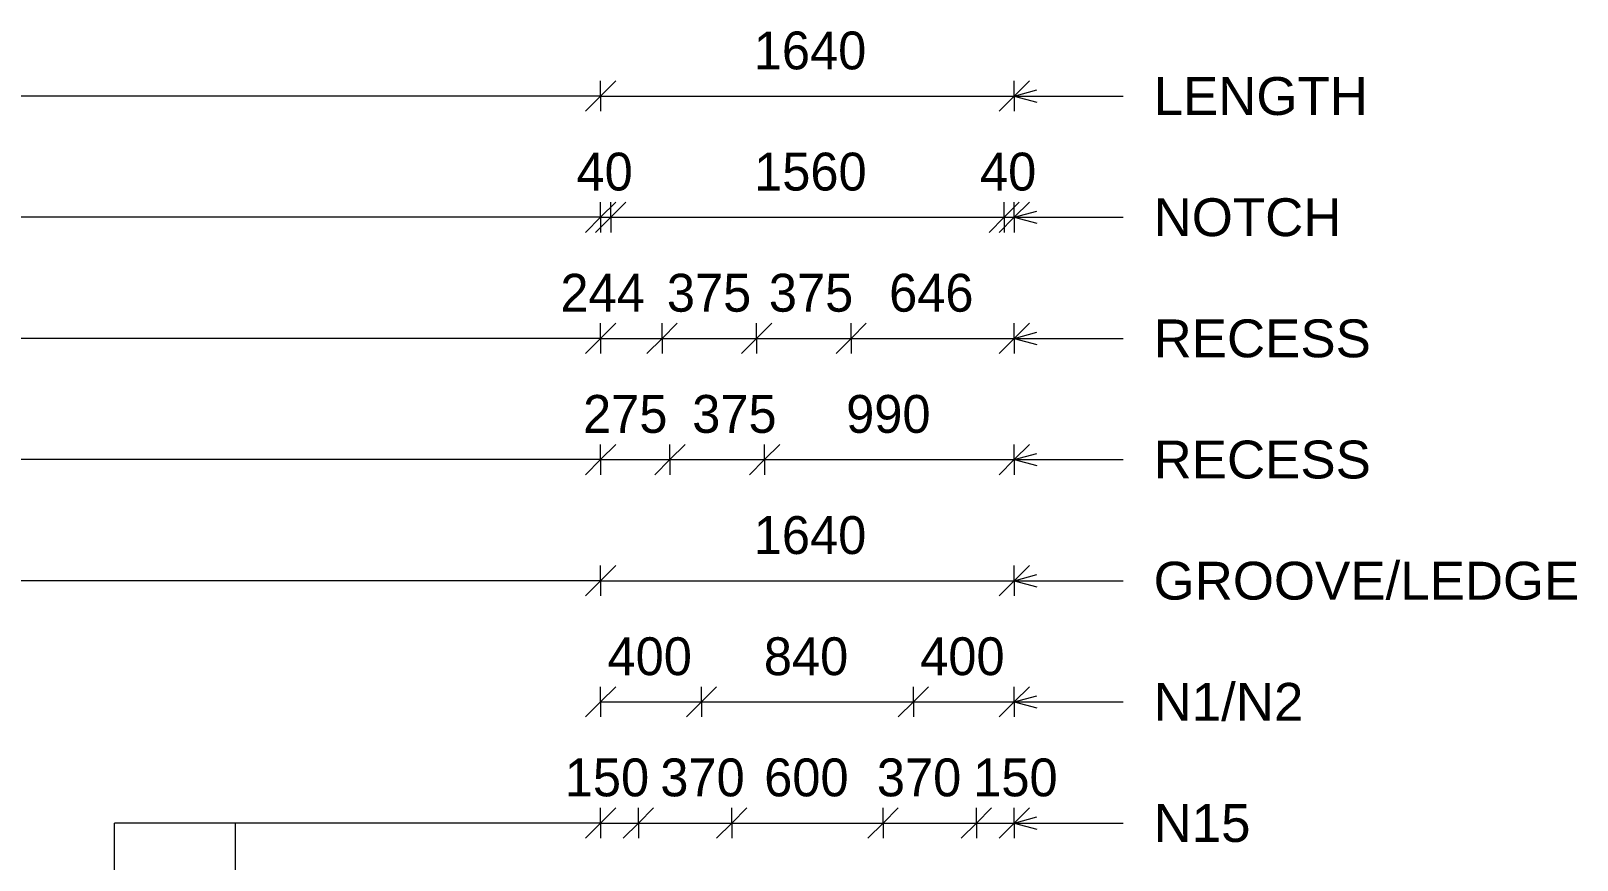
# Model space of a CAD drawing. Header units: millimetres. Extents: x -11071 to 5500, y -2575 to 13230.
# Drawn here: x -7304 to -1174, y 9946 to 13230 of the extents above; entities that cross this region are included whole.
import ezdxf

# ---------------------------------------------------------------- set-up
doc = ezdxf.new("R2010")
doc.units = ezdxf.units.MM
for name, color, linetype, lineweight in [('A-ANNO-DIMS', 211, 'Continuous', 9), ('A-ANNO-DIMS-60', 211, 'Continuous', 9), ('A-DETL-MBND', 5, 'Continuous', 18), ('G-ANNO-TEXT', 231, 'Continuous', 9)]:
    doc.layers.add(name, color=color, linetype=linetype, lineweight=lineweight)
doc.styles.add('Arial_1', font='arial.ttf', dxfattribs={"height": 150})
doc.styles.add('Nirmala UI Semilight', font='NirmalaS.ttf', dxfattribs={"height": 150})
doc.dimstyles.new('Arrow_Filled_-_2_5_NI_UI', dxfattribs={"dimscale": 304.8, "dimtxt": 157.104592, "dimasz": 0.393701, "dimexe": 0.19685, "dimexo": 0.0625, "dimgap": 0.19685, "dimtad": 1, "dimdec": 4, "dimzin": 0, "dimdsep": 46, "dimtxsty": 'Nirmala UI Semilight', "dimblk1": 'OBLIQUE', "dimblk2": 'OBLIQUE', "dimsah": 1, "dimcen": 0.09, "dimazin": 0, "dimtfac": 1, "dimtdec": 4, "dimtix": 1, "dimtmove": 2, "dimatfit": 3, "dimfxl": 0.19685, "dimfxlon": 1, "dimtvp": 1, "dimtolj": 1, "dimtzin": 0, "dimarcsym": 2})
doc.dimstyles.new('Arrow_Filled_-_2_5_NI_UI_1', dxfattribs={"dimscale": 304.8, "dimtxt": 157.104592, "dimasz": 0.393701, "dimexe": 0.19685, "dimexo": 0.0625, "dimgap": 0.19685, "dimtad": 1, "dimdec": 4, "dimzin": 0, "dimdsep": 46, "dimtxsty": 'Nirmala UI Semilight', "dimblk1": 'OBLIQUE', "dimblk2": 'OBLIQUE', "dimsah": 1, "dimcen": 0.09, "dimazin": 0, "dimtfac": 1, "dimtdec": 4, "dimtix": 1, "dimtmove": 0, "dimatfit": 3, "dimfxl": 0.19685, "dimfxlon": 1, "dimtvp": 1, "dimtolj": 1, "dimtzin": 0, "dimarcsym": 2})

# ---------------------------------------------------------------- blocks, each defined once
blk = doc.blocks.new('DIMBLOCK12-Elevation Front')
at = {"layer": 'A-ANNO-DIMS-60'}
for p, q in [((-5045.4, 10092.5), (-4985.4, 10152.5)), ((-5045.4, 10092.5), (-5045.4, 10152.5)), ((-4895.4, 10092.5), (-4835.4, 10152.5)), ((-4895.4, 10092.5), (-4895.4, 10152.5)), ((-5045.4, 10092.5), (-5105.4, 10032.5)), ((-5045.4, 10092.5), (-4895.4, 10092.5)), ((-5045.4, 10092.5), (-5045.4, 10032.5)), ((-4895.4, 10092.5), (-4955.4, 10032.5)), ((-4895.4, 10092.5), (-4895.4, 10032.5))]:
    blk.add_line(p, q, dxfattribs=at)
at = {"layer": 'A-ANNO-DIMS-60', "color": 0, "insert": (-5187.6, 10348.2), "char_height": 150, "width": 370.196, "attachment_point": 1, "line_spacing_factor": 1.142579, "style": 'Nirmala UI Semilight'}
blk.add_mtext('150', dxfattribs=at)
blk = doc.blocks.new('_Oblique')
at = {"color": 0, "linetype": 'ByBlock', "lineweight": -2}
blk.add_line((-0.5, -0.5), (0.5, 0.5), dxfattribs=at)
blk = doc.blocks.new('DIMBLOCK13-Elevation Front')
at = {"layer": 'A-ANNO-DIMS-60'}
for p, q in [((-4895.4, 10092.5), (-4835.4, 10152.5)), ((-4895.4, 10092.5), (-4895.4, 10152.5)), ((-4525.4, 10092.5), (-4465.4, 10152.5)), ((-4525.4, 10092.5), (-4525.4, 10152.5)), ((-4895.4, 10092.5), (-4955.4, 10032.5)), ((-4895.4, 10092.5), (-4525.4, 10092.5)), ((-4895.4, 10092.5), (-4895.4, 10032.5)), ((-4525.4, 10092.5), (-4585.4, 10032.5)), ((-4525.4, 10092.5), (-4525.4, 10032.5))]:
    blk.add_line(p, q, dxfattribs=at)
at = {"layer": 'A-ANNO-DIMS-60', "color": 0, "insert": (-4808.8, 10348.2), "char_height": 150, "width": 404.473, "attachment_point": 1, "line_spacing_factor": 1.142579, "style": 'Nirmala UI Semilight'}
blk.add_mtext('370', dxfattribs=at)
blk = doc.blocks.new('DIMBLOCK14-Elevation Front')
at = {"layer": 'A-ANNO-DIMS-60'}
for p, q in [((-4525.4, 10092.5), (-4465.4, 10152.5)), ((-4525.4, 10092.5), (-4525.4, 10152.5)), ((-3925.4, 10092.5), (-3865.4, 10152.5)), ((-3925.4, 10092.5), (-3925.4, 10152.5)), ((-4525.4, 10092.5), (-4585.4, 10032.5)), ((-4525.4, 10092.5), (-3925.4, 10092.5)), ((-4525.4, 10092.5), (-4525.4, 10032.5)), ((-3925.4, 10092.5), (-3985.4, 10032.5)), ((-3925.4, 10092.5), (-3925.4, 10032.5))]:
    blk.add_line(p, q, dxfattribs=at)
at = {"layer": 'A-ANNO-DIMS-60', "color": 0, "insert": (-4396.8, 10348.2), "char_height": 150, "width": 411.328, "attachment_point": 1, "line_spacing_factor": 1.142579, "style": 'Nirmala UI Semilight'}
blk.add_mtext('600', dxfattribs=at)
blk = doc.blocks.new('DIMBLOCK15-Elevation Front')
at = {"layer": 'A-ANNO-DIMS-60'}
for p, q in [((-3925.4, 10092.5), (-3865.4, 10152.5)), ((-3925.4, 10092.5), (-3925.4, 10152.5)), ((-3555.4, 10092.5), (-3495.4, 10152.5)), ((-3555.4, 10092.5), (-3555.4, 10152.5)), ((-3925.4, 10092.5), (-3985.4, 10032.5)), ((-3925.4, 10092.5), (-3555.4, 10092.5)), ((-3925.4, 10092.5), (-3925.4, 10032.5)), ((-3555.4, 10092.5), (-3615.4, 10032.5)), ((-3555.4, 10092.5), (-3555.4, 10032.5))]:
    blk.add_line(p, q, dxfattribs=at)
at = {"layer": 'A-ANNO-DIMS-60', "color": 0, "insert": (-3950.1, 10348.2), "char_height": 150, "width": 404.473, "attachment_point": 1, "line_spacing_factor": 1.142579, "style": 'Nirmala UI Semilight'}
blk.add_mtext('370', dxfattribs=at)
blk = doc.blocks.new('DIMBLOCK16-Elevation Front')
at = {"layer": 'A-ANNO-DIMS-60'}
for p, q in [((-3555.4, 10092.5), (-3495.4, 10152.5)), ((-3555.4, 10092.5), (-3555.4, 10152.5)), ((-3405.4, 10092.5), (-3345.4, 10152.5)), ((-3405.4, 10092.5), (-3405.4, 10152.5)), ((-3555.4, 10092.5), (-3615.4, 10032.5)), ((-3555.4, 10092.5), (-3405.4, 10092.5)), ((-3555.4, 10092.5), (-3555.4, 10032.5)), ((-3405.4, 10092.5), (-3465.4, 10032.5)), ((-3405.4, 10092.5), (-3405.4, 10032.5))]:
    blk.add_line(p, q, dxfattribs=at)
at = {"layer": 'A-ANNO-DIMS-60', "color": 0, "insert": (-3567.9, 10348.2), "char_height": 150, "width": 370.196, "attachment_point": 1, "line_spacing_factor": 1.142579, "style": 'Nirmala UI Semilight'}
blk.add_mtext('150', dxfattribs=at)
blk = doc.blocks.new('DIMBLOCK17-Elevation Front')
at = {"layer": 'A-ANNO-DIMS-60'}
for p, q in [((-5045.4, 10572.5), (-4985.4, 10632.5)), ((-5045.4, 10572.5), (-5045.4, 10632.5)), ((-4645.4, 10572.5), (-4585.4, 10632.5)), ((-4645.4, 10572.5), (-4645.4, 10632.5)), ((-5045.4, 10572.5), (-5105.4, 10512.5)), ((-5045.4, 10572.5), (-4645.4, 10572.5)), ((-5045.4, 10572.5), (-5045.4, 10512.5)), ((-4645.4, 10572.5), (-4705.4, 10512.5)), ((-4645.4, 10572.5), (-4645.4, 10512.5))]:
    blk.add_line(p, q, dxfattribs=at)
at = {"layer": 'A-ANNO-DIMS-60', "color": 0, "insert": (-5018.2, 10828.2), "char_height": 150, "width": 414.756, "attachment_point": 1, "line_spacing_factor": 1.142579, "style": 'Nirmala UI Semilight'}
blk.add_mtext('400', dxfattribs=at)
blk = doc.blocks.new('DIMBLOCK18-Elevation Front')
at = {"layer": 'A-ANNO-DIMS-60'}
for p, q in [((-4645.4, 10572.5), (-4585.4, 10632.5)), ((-4645.4, 10572.5), (-4645.4, 10632.5)), ((-3805.4, 10572.5), (-3745.4, 10632.5)), ((-3805.4, 10572.5), (-3805.4, 10632.5)), ((-4645.4, 10572.5), (-4705.4, 10512.5)), ((-4645.4, 10572.5), (-3805.4, 10572.5)), ((-4645.4, 10572.5), (-4645.4, 10512.5)), ((-3805.4, 10572.5), (-3865.4, 10512.5)), ((-3805.4, 10572.5), (-3805.4, 10512.5))]:
    blk.add_line(p, q, dxfattribs=at)
at = {"layer": 'A-ANNO-DIMS-60', "color": 0, "insert": (-4398.2, 10828.2), "char_height": 150, "width": 414.756, "attachment_point": 1, "line_spacing_factor": 1.142579, "style": 'Nirmala UI Semilight'}
blk.add_mtext('840', dxfattribs=at)
blk = doc.blocks.new('DIMBLOCK19-Elevation Front')
at = {"layer": 'A-ANNO-DIMS-60'}
for p, q in [((-3805.4, 10572.5), (-3745.4, 10632.5)), ((-3805.4, 10572.5), (-3805.4, 10632.5)), ((-3405.4, 10572.5), (-3345.4, 10632.5)), ((-3405.4, 10572.5), (-3405.4, 10632.5)), ((-3805.4, 10572.5), (-3865.4, 10512.5)), ((-3805.4, 10572.5), (-3405.4, 10572.5)), ((-3805.4, 10572.5), (-3805.4, 10512.5)), ((-3405.4, 10572.5), (-3465.4, 10512.5)), ((-3405.4, 10572.5), (-3405.4, 10512.5))]:
    blk.add_line(p, q, dxfattribs=at)
at = {"layer": 'A-ANNO-DIMS-60', "color": 0, "insert": (-3778.2, 10828.2), "char_height": 150, "width": 414.756, "attachment_point": 1, "line_spacing_factor": 1.142579, "style": 'Nirmala UI Semilight'}
blk.add_mtext('400', dxfattribs=at)
blk = doc.blocks.new('DIMBLOCK20-Elevation Front')
at = {"layer": 'A-ANNO-DIMS-60'}
for p, q in [((-5045.4, 11052.5), (-4985.4, 11112.5)), ((-5045.4, 11052.5), (-5045.4, 11112.5)), ((-3405.4, 11052.5), (-3345.4, 11112.5)), ((-3405.4, 11052.5), (-3405.4, 11112.5)), ((-5045.4, 11052.5), (-5105.4, 10992.5)), ((-5045.4, 11052.5), (-3405.4, 11052.5)), ((-5045.4, 11052.5), (-5045.4, 10992.5)), ((-3405.4, 11052.5), (-3465.4, 10992.5)), ((-3405.4, 11052.5), (-3405.4, 10992.5))]:
    blk.add_line(p, q, dxfattribs=at)
at = {"layer": 'A-ANNO-DIMS-60', "color": 0, "insert": (-4438.2, 11308.2), "char_height": 150, "width": 510.733, "attachment_point": 1, "line_spacing_factor": 1.142579, "style": 'Nirmala UI Semilight'}
blk.add_mtext('1640', dxfattribs=at)
blk = doc.blocks.new('DIMBLOCK21-Elevation Front')
at = {"layer": 'A-ANNO-DIMS-60'}
for p, q in [((-5045.4, 11532.5), (-4985.4, 11592.5)), ((-5045.4, 11532.5), (-5045.4, 11592.5)), ((-4770.4, 11532.5), (-4710.4, 11592.5)), ((-4770.4, 11532.5), (-4770.4, 11592.5)), ((-5045.4, 11532.5), (-5105.4, 11472.5)), ((-5045.4, 11532.5), (-4770.4, 11532.5)), ((-5045.4, 11532.5), (-5045.4, 11472.5)), ((-4770.4, 11532.5), (-4830.4, 11472.5)), ((-4770.4, 11532.5), (-4770.4, 11472.5))]:
    blk.add_line(p, q, dxfattribs=at)
at = {"layer": 'A-ANNO-DIMS-60', "color": 0, "insert": (-5115.1, 11788.2), "char_height": 150, "width": 404.473, "attachment_point": 1, "line_spacing_factor": 1.142579, "style": 'Nirmala UI Semilight'}
blk.add_mtext('275', dxfattribs=at)
blk = doc.blocks.new('DIMBLOCK22-Elevation Front')
at = {"layer": 'A-ANNO-DIMS-60'}
for p, q in [((-4770.4, 11532.5), (-4710.4, 11592.5)), ((-4770.4, 11532.5), (-4770.4, 11592.5)), ((-4395.4, 11532.5), (-4335.4, 11592.5)), ((-4395.4, 11532.5), (-4395.4, 11592.5)), ((-4770.4, 11532.5), (-4830.4, 11472.5)), ((-4770.4, 11532.5), (-4395.4, 11532.5)), ((-4770.4, 11532.5), (-4770.4, 11472.5)), ((-4395.4, 11532.5), (-4455.4, 11472.5)), ((-4395.4, 11532.5), (-4395.4, 11472.5))]:
    blk.add_line(p, q, dxfattribs=at)
at = {"layer": 'A-ANNO-DIMS-60', "color": 0, "insert": (-4682.3, 11788.2), "char_height": 150, "width": 404.473, "attachment_point": 1, "line_spacing_factor": 1.142579, "style": 'Nirmala UI Semilight'}
blk.add_mtext('375', dxfattribs=at)
blk = doc.blocks.new('DIMBLOCK23-Elevation Front')
at = {"layer": 'A-ANNO-DIMS-60'}
for p, q in [((-4395.4, 11532.5), (-4335.4, 11592.5)), ((-4395.4, 11532.5), (-4395.4, 11592.5)), ((-3405.4, 11532.5), (-3345.4, 11592.5)), ((-3405.4, 11532.5), (-3405.4, 11592.5)), ((-4395.4, 11532.5), (-4455.4, 11472.5)), ((-4395.4, 11532.5), (-3405.4, 11532.5)), ((-4395.4, 11532.5), (-4395.4, 11472.5)), ((-3405.4, 11532.5), (-3465.4, 11472.5)), ((-3405.4, 11532.5), (-3405.4, 11472.5))]:
    blk.add_line(p, q, dxfattribs=at)
at = {"layer": 'A-ANNO-DIMS-60', "color": 0, "insert": (-4071.8, 11788.2), "char_height": 150, "width": 411.328, "attachment_point": 1, "line_spacing_factor": 1.142579, "style": 'Nirmala UI Semilight'}
blk.add_mtext('990', dxfattribs=at)
blk = doc.blocks.new('DIMBLOCK24-Elevation Front')
at = {"layer": 'A-ANNO-DIMS-60'}
for p, q in [((-5045.4, 12492.5), (-4985.4, 12552.5)), ((-5045.4, 12492.5), (-5045.4, 12552.5)), ((-5005.4, 12492.5), (-4945.4, 12552.5)), ((-5005.4, 12492.5), (-5005.4, 12552.5)), ((-5045.4, 12492.5), (-5105.4, 12432.5)), ((-5005.4, 12492.5), (-5065.4, 12432.5)), ((-5045.4, 12492.5), (-5005.4, 12492.5)), ((-5045.4, 12492.5), (-5045.4, 12432.5)), ((-5005.4, 12492.5), (-5005.4, 12432.5))]:
    blk.add_line(p, q, dxfattribs=at)
at = {"layer": 'A-ANNO-DIMS-60', "color": 0, "insert": (-5141.1, 12748.2), "char_height": 150, "width": 277.647, "attachment_point": 1, "line_spacing_factor": 1.142579, "style": 'Nirmala UI Semilight'}
blk.add_mtext('40', dxfattribs=at)
blk = doc.blocks.new('DIMBLOCK25-Elevation Front')
at = {"layer": 'A-ANNO-DIMS-60'}
for p, q in [((-5005.4, 12492.5), (-4945.4, 12552.5)), ((-5005.4, 12492.5), (-5005.4, 12552.5)), ((-3445.4, 12492.5), (-3385.4, 12552.5)), ((-3445.4, 12492.5), (-3445.4, 12552.5)), ((-5005.4, 12492.5), (-5065.4, 12432.5)), ((-5005.4, 12492.5), (-3445.4, 12492.5)), ((-5005.4, 12492.5), (-5005.4, 12432.5)), ((-3445.4, 12492.5), (-3505.4, 12432.5)), ((-3445.4, 12492.5), (-3445.4, 12432.5))]:
    blk.add_line(p, q, dxfattribs=at)
at = {"layer": 'A-ANNO-DIMS-60', "color": 0, "insert": (-4436.8, 12748.2), "char_height": 150, "width": 507.305, "attachment_point": 1, "line_spacing_factor": 1.142579, "style": 'Nirmala UI Semilight'}
blk.add_mtext('1560', dxfattribs=at)
blk = doc.blocks.new('DIMBLOCK26-Elevation Front')
at = {"layer": 'A-ANNO-DIMS-60'}
for p, q in [((-3445.4, 12492.5), (-3385.4, 12552.5)), ((-3445.4, 12492.5), (-3445.4, 12552.5)), ((-3405.4, 12492.5), (-3345.4, 12552.5)), ((-3405.4, 12492.5), (-3405.4, 12552.5)), ((-3445.4, 12492.5), (-3505.4, 12432.5)), ((-3405.4, 12492.5), (-3465.4, 12432.5)), ((-3445.4, 12492.5), (-3405.4, 12492.5)), ((-3445.4, 12492.5), (-3445.4, 12432.5)), ((-3405.4, 12492.5), (-3405.4, 12432.5))]:
    blk.add_line(p, q, dxfattribs=at)
at = {"layer": 'A-ANNO-DIMS-60', "color": 0, "insert": (-3541.1, 12748.2), "char_height": 150, "width": 277.647, "attachment_point": 1, "line_spacing_factor": 1.142579, "style": 'Nirmala UI Semilight'}
blk.add_mtext('40', dxfattribs=at)
blk = doc.blocks.new('DIMBLOCK27-Elevation Front')
at = {"layer": 'A-ANNO-DIMS-60'}
for p, q in [((-5045.4, 12972.5), (-4985.4, 13032.5)), ((-5045.4, 12972.5), (-5045.4, 13032.5)), ((-3405.4, 12972.5), (-3345.4, 13032.5)), ((-3405.4, 12972.5), (-3405.4, 13032.5)), ((-5045.4, 12972.5), (-5105.4, 12912.5)), ((-5045.4, 12972.5), (-3405.4, 12972.5)), ((-5045.4, 12972.5), (-5045.4, 12912.5)), ((-3405.4, 12972.5), (-3465.4, 12912.5)), ((-3405.4, 12972.5), (-3405.4, 12912.5))]:
    blk.add_line(p, q, dxfattribs=at)
at = {"layer": 'A-ANNO-DIMS-60', "color": 0, "insert": (-4438.2, 13228.2), "char_height": 150, "width": 510.733, "attachment_point": 1, "line_spacing_factor": 1.142579, "style": 'Nirmala UI Semilight'}
blk.add_mtext('1640', dxfattribs=at)
blk = doc.blocks.new('DIMBLOCK59-Elevation Front')
at = {"layer": 'A-ANNO-DIMS-60'}
for p, q in [((-5045.4, 12012.5), (-4985.4, 12072.5)), ((-5045.4, 12012.5), (-5045.4, 12072.5)), ((-4801.9, 12012.5), (-4741.9, 12072.5)), ((-4801.9, 12012.5), (-4801.9, 12072.5)), ((-5045.4, 12012.5), (-5105.4, 11952.5)), ((-5045.4, 12012.5), (-4801.9, 12012.5)), ((-5045.4, 12012.5), (-5045.4, 11952.5)), ((-4801.9, 12012.5), (-4861.9, 11952.5)), ((-4801.9, 12012.5), (-4801.9, 11952.5))]:
    blk.add_line(p, q, dxfattribs=at)
at = {"layer": 'A-ANNO-DIMS-60', "color": 0, "insert": (-5204.9, 12268.2), "char_height": 150, "width": 418.184, "attachment_point": 1, "line_spacing_factor": 1.142579, "style": 'Nirmala UI Semilight'}
blk.add_mtext('244', dxfattribs=at)
blk = doc.blocks.new('DIMBLOCK60-Elevation Front')
at = {"layer": 'A-ANNO-DIMS-60'}
for p, q in [((-4801.9, 12012.5), (-4741.9, 12072.5)), ((-4801.9, 12012.5), (-4801.9, 12072.5)), ((-4426.9, 12012.5), (-4366.9, 12072.5)), ((-4426.9, 12012.5), (-4426.9, 12072.5)), ((-4801.9, 12012.5), (-4861.9, 11952.5)), ((-4801.9, 12012.5), (-4426.9, 12012.5)), ((-4801.9, 12012.5), (-4801.9, 11952.5)), ((-4426.9, 12012.5), (-4486.9, 11952.5)), ((-4426.9, 12012.5), (-4426.9, 11952.5))]:
    blk.add_line(p, q, dxfattribs=at)
at = {"layer": 'A-ANNO-DIMS-60', "color": 0, "insert": (-4782.9, 12268.2), "char_height": 150, "width": 404.473, "attachment_point": 1, "line_spacing_factor": 1.142579, "style": 'Nirmala UI Semilight'}
blk.add_mtext('375', dxfattribs=at)
blk = doc.blocks.new('DIMBLOCK61-Elevation Front')
at = {"layer": 'A-ANNO-DIMS-60'}
for p, q in [((-4426.9, 12012.5), (-4366.9, 12072.5)), ((-4426.9, 12012.5), (-4426.9, 12072.5)), ((-4051.9, 12012.5), (-3991.9, 12072.5)), ((-4051.9, 12012.5), (-4051.9, 12072.5)), ((-4426.9, 12012.5), (-4486.9, 11952.5)), ((-4426.9, 12012.5), (-4051.9, 12012.5)), ((-4426.9, 12012.5), (-4426.9, 11952.5)), ((-4051.9, 12012.5), (-4111.9, 11952.5)), ((-4051.9, 12012.5), (-4051.9, 11952.5))]:
    blk.add_line(p, q, dxfattribs=at)
at = {"layer": 'A-ANNO-DIMS-60', "color": 0, "insert": (-4378.5, 12268.2), "char_height": 150, "width": 404.473, "attachment_point": 1, "line_spacing_factor": 1.142579, "style": 'Nirmala UI Semilight'}
blk.add_mtext('375', dxfattribs=at)
blk = doc.blocks.new('DIMBLOCK62-Elevation Front')
at = {"layer": 'A-ANNO-DIMS-60'}
for p, q in [((-4051.9, 12012.5), (-3991.9, 12072.5)), ((-4051.9, 12012.5), (-4051.9, 12072.5)), ((-3405.4, 12012.5), (-3345.4, 12072.5)), ((-3405.4, 12012.5), (-3405.4, 12072.5)), ((-4051.9, 12012.5), (-4111.9, 11952.5)), ((-4051.9, 12012.5), (-3405.4, 12012.5)), ((-4051.9, 12012.5), (-4051.9, 11952.5)), ((-3405.4, 12012.5), (-3465.4, 11952.5)), ((-3405.4, 12012.5), (-3405.4, 11952.5))]:
    blk.add_line(p, q, dxfattribs=at)
at = {"layer": 'A-ANNO-DIMS-60', "color": 0, "insert": (-3901.5, 12268.2), "char_height": 150, "width": 414.756, "attachment_point": 1, "line_spacing_factor": 1.142579, "style": 'Nirmala UI Semilight'}
blk.add_mtext('646', dxfattribs=at)

msp = doc.modelspace()

# ---------------------------------------------------------------- linework, layer by layer
at = {"layer": 'A-DETL-MBND'}
for p, q in [((-5045.4305, 12972.46426), (-10813.36887, 12972.46426)), ((-5045.4305, 12492.46426), (-10813.36887, 12492.46426)), ((-5045.4305, 12012.46426), (-10333.36887, 12012.46426)), ((-5045.4305, 11532.46426), (-9853.36887, 11532.46426)), ((-5045.4305, 11052.46426), (-9373.36887, 11052.46426)), ((-6973.36887, 8410), (-6973.36887, 10092.46426)), ((-5045.4305, 10092.46426), (-6973.36887, 10092.46426)), ((-6493.36887, 8410), (-6493.36887, 10092.46426))]:
    msp.add_line(p, q, dxfattribs=at)
at = {"layer": 'G-ANNO-TEXT', "color": 7}
for p, q in [((-3405.38964, 12972.49221), (-3315.38964, 12996.60764)), ((-3405.38964, 12972.49221), (-3315.38964, 12948.37678)), ((-3405.38964, 12972.49221), (-2972.76277, 12972.49221)), ((-3405.38964, 12492.49221), (-3315.38964, 12516.60764)), ((-3405.38964, 12492.49221), (-3315.38964, 12468.37678)), ((-3405.38964, 12492.49221), (-2972.76277, 12492.49221)), ((-3405.38964, 12012.49221), (-3315.38964, 12036.60764)), ((-3405.38964, 12012.49221), (-3315.38964, 11988.37678)), ((-3405.38964, 12012.49221), (-2972.76277, 12012.49221)), ((-3405.38964, 11532.49221), (-3315.38964, 11556.60764)), ((-3405.38964, 11532.49221), (-3315.38964, 11508.37678)), ((-3405.38964, 11532.49221), (-2972.76277, 11532.49221)), ((-3405.38964, 11052.51225), (-3315.38964, 11076.62768)), ((-3405.38964, 11052.51225), (-3315.38964, 11028.39682)), ((-3405.38964, 11052.51225), (-2972.76277, 11052.51225)), ((-3405.38964, 10572.51225), (-3315.38964, 10596.62768)), ((-3405.38964, 10572.51225), (-3315.38964, 10548.39682)), ((-3405.38964, 10572.51225), (-2972.76277, 10572.51225)), ((-3405.38964, 10092.51225), (-3315.38964, 10116.62768)), ((-3405.38964, 10092.51225), (-3315.38964, 10068.39682)), ((-3405.38964, 10092.51225), (-2972.76277, 10092.51225))]:
    msp.add_line(p, q, dxfattribs=at)

# ---------------------------------------------------------------- texts
at = {"layer": 'G-ANNO-TEXT', "color": 7, "char_height": 150, "attachment_point": 1, "style": 'Arial_1'}
for s, insert, width in [('LENGTH', (-2852.76277, 13047.49221), 1029.36675), ('NOTCH', (-2852.76277, 12567.49221), 904.3035), ('RECESS', (-2852.76277, 12087.49221), 1038.987), ('RECESS', (-2852.76277, 11607.49221), 1038.987), ('GROOVE/LEDGE', (-2852.76277, 11127.51225), 2039.493), ('N1/N2', (-2852.76277, 10647.51225), 716.708625), ('N15', (-2852.76277, 10167.51225), 461.772)]:
    msp.add_mtext(s, dxfattribs=dict(at, insert=insert, width=width))

# ---------------------------------------------------------------- dimensions: what is measured, and where the dimension line sits
at = {"layer": 'A-ANNO-DIMS'}
for base, p1, p2, override, picture, middle in [((-3405.4305, 12972.46426), (-5045.4305, 12912.46426), (-3405.4305, 12912.46426), {"dimpost": '<>', "dimfxl": 1640}, 'DIMBLOCK27-Elevation Front', (-4225.4305, 13110.44544)), ((-5005.4305, 12492.46426), (-5045.4305, 12432.46426), (-5005.4305, 12432.46426), {"dimpost": '<>', "dimfxl": 40}, 'DIMBLOCK24-Elevation Front', (-5025.4305, 12629.97472)), ((-3445.4305, 12492.46426), (-5005.4305, 12432.46426), (-3445.4305, 12432.46426), {"dimpost": '<>', "dimfxl": 1560}, 'DIMBLOCK25-Elevation Front', (-4225.4305, 12630.44544)), ((-3405.4305, 12492.46426), (-3445.4305, 12432.46426), (-3405.4305, 12432.46426), {"dimpost": '<>', "dimfxl": 40}, 'DIMBLOCK26-Elevation Front', (-3425.4305, 12629.97472)), ((-4426.918, 12012.46426), (-4801.918, 11952.46426), (-4426.918, 11952.46426), {"dimpost": '<>', "dimfxl": 375}, 'DIMBLOCK60-Elevation Front', (-4614.418, 12150.02703)), ((-3405.4305, 12012.46426), (-4051.918, 11952.46426), (-3405.4305, 11952.46426), {"dimpost": '<>', "dimfxl": 646.487495}, 'DIMBLOCK62-Elevation Front', (-3728.67425, 12150.02703)), ((-3405.4305, 11532.46426), (-4395.36586, 11472.46426), (-3405.4305, 11472.46426), {"dimpost": '<>', "dimfxl": 989.935362}, 'DIMBLOCK23-Elevation Front', (-3900.39818, 11670.02703)), ((-3405.4305, 11052.46426), (-5045.4305, 10992.46426), (-3405.4305, 10992.46426), {"dimpost": '<>', "dimfxl": 1640}, 'DIMBLOCK20-Elevation Front', (-4225.4305, 11190.44544)), ((-4645.4305, 10572.46426), (-5045.4305, 10512.46426), (-4645.4305, 10512.46426), {"dimpost": '<>', "dimfxl": 400}, 'DIMBLOCK17-Elevation Front', (-4845.4305, 10709.97472)), ((-3805.4305, 10572.46426), (-4645.4305, 10512.46426), (-3805.4305, 10512.46426), {"dimpost": '<>', "dimfxl": 840}, 'DIMBLOCK18-Elevation Front', (-4225.4305, 10709.97472)), ((-3405.4305, 10572.46426), (-3805.4305, 10512.46426), (-3405.4305, 10512.46426), {"dimpost": '<>', "dimfxl": 400}, 'DIMBLOCK19-Elevation Front', (-3605.4305, 10709.97472)), ((-3925.4305, 10092.46426), (-4525.4305, 10032.46426), (-3925.4305, 10032.46426), {"dimpost": '<>', "dimfxl": 600}, 'DIMBLOCK14-Elevation Front', (-4225.4305, 10230.02703))]:
    dim = msp.add_linear_dim(base=base, p1=p1, p2=p2, dimstyle='Arrow_Filled_-_2_5_NI_UI_1', override=override, dxfattribs=at)
    dim.commit()
    dim.dimension.update_dxf_attribs({"geometry": picture, "text_midpoint": middle})
for base, p1, p2, override, picture, middle in [((-4801.918, 12012.46426), (-5045.4305, 11952.46426), (-4801.918, 11952.46426), {"dimpost": '<>', "dimfxl": 243.512505}, 'DIMBLOCK59-Elevation Front', (-4995.81601, 12168.16742)), ((-4051.918, 12012.46426), (-4426.918, 11952.46426), (-4051.918, 11952.46426), {"dimpost": '<>', "dimfxl": 375}, 'DIMBLOCK61-Elevation Front', (-4176.21483, 12168.16742)), ((-4770.36586, 11532.46426), (-5045.4305, 11472.46426), (-4770.36586, 11472.46426), {"dimpost": '<>', "dimfxl": 275.064638}, 'DIMBLOCK21-Elevation Front', (-4912.88911, 11688.16742)), ((-4395.36586, 11532.46426), (-4770.36586, 11472.46426), (-4395.36586, 11472.46426), {"dimpost": '<>', "dimfxl": 375}, 'DIMBLOCK22-Elevation Front', (-4480.10871, 11688.16742)), ((-4895.4305, 10092.46426), (-5045.4305, 10032.46426), (-4895.4305, 10032.46426), {"dimpost": '<>', "dimfxl": 150}, 'DIMBLOCK12-Elevation Front', (-5002.45233, 10248.16742)), ((-4525.4305, 10092.46426), (-4895.4305, 10032.46426), (-4525.4305, 10032.46426), {"dimpost": '<>', "dimfxl": 370}, 'DIMBLOCK13-Elevation Front', (-4606.57288, 10248.16742)), ((-3555.4305, 10092.46426), (-3925.4305, 10032.46426), (-3555.4305, 10032.46426), {"dimpost": '<>', "dimfxl": 370}, 'DIMBLOCK15-Elevation Front', (-3747.8523, 10248.16742)), ((-3405.4305, 10092.46426), (-3555.4305, 10032.46426), (-3405.4305, 10032.46426), {"dimpost": '<>', "dimfxl": 150}, 'DIMBLOCK16-Elevation Front', (-3382.76812, 10248.16742))]:
    dim = msp.add_linear_dim(base=base, p1=p1, p2=p2, dimstyle='Arrow_Filled_-_2_5_NI_UI', override=override, dxfattribs=at)
    dim.commit()
    dim.dimension.update_dxf_attribs({"geometry": picture, "text_midpoint": middle, "dimtype": 160})

doc.saveas('drawing.dxf')
